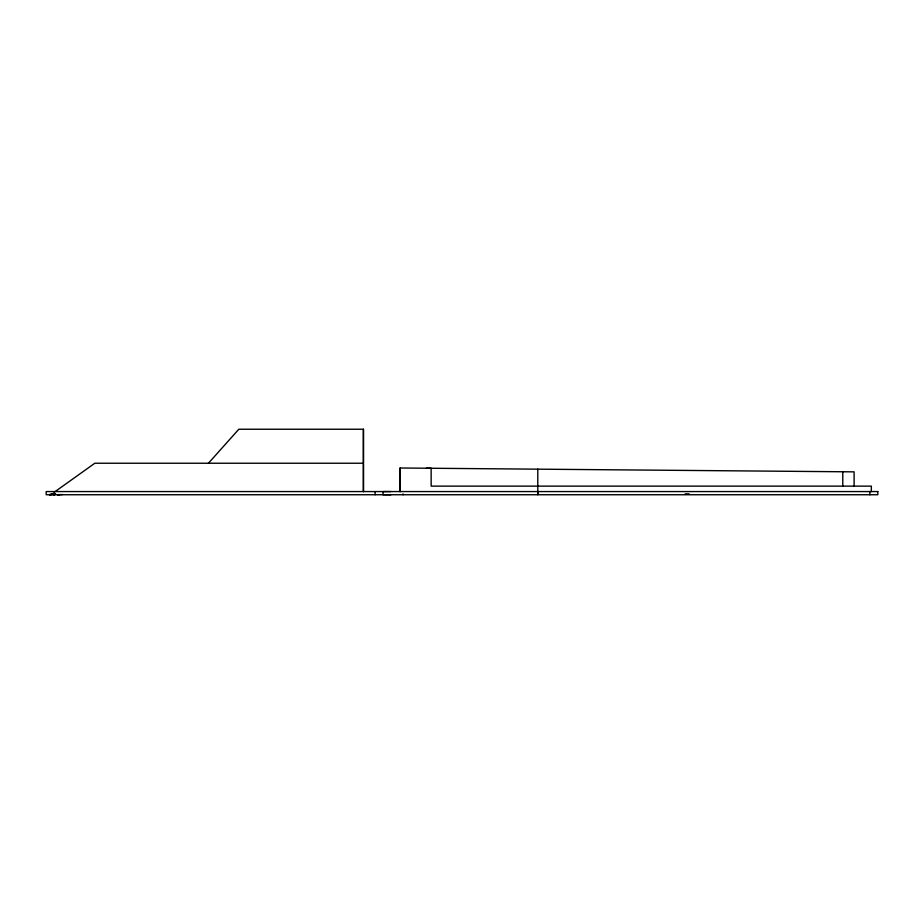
<?xml version="1.0" encoding="UTF-8"?>
<svg xmlns="http://www.w3.org/2000/svg" width="924" height="924" viewBox="0 0 924 924"><rect width="100%" height="100%" fill="white"/><g stroke="black" fill="none" stroke-linecap="round" stroke-linejoin="round"><path stroke-width="1.39" d="M49.653 494.767L50.797 494.536M54.285 494.536L49.746 494.502L50.601 494.536M51.12 494.71L49.746 494.675L50.716 494.536M52.876 494.201C50.797 494.363 51.109 494.224 52.241 494.178M51.629 494.213L52.033 494.167M54.135 494.375L55.74 494.144L54.193 494.536M57.808 494.767L59.263 494.687M58.836 494.71L57.9 494.733L58.766 494.536M208.443 463.236L238.819 429.233L363.432 429.233L363.432 491.568L363.432 464.252M400.104 486.809L400.092 491.568L400.127 467.971M403.026 493.89L403.049 494.744M537.791 494.294L537.791 491.568M54.308 494.352L55.105 494.178M55.613 494.409C52.968 494.051 57.242 493.924 54.273 494.767M57.935 494.71L62.451 494.536M842.78 471.748L842.78 486.128M55.151 491.568L94.825 463.236L363.432 463.236L363.432 429.233M383.033 491.568L383.033 494.744L390.898 494.767M390.898 491.568L383.576 491.568M53.939 494.606L54.551 494.409M426.403 468.202L431.138 468.214L431.162 486.128L871.344 486.128L871.332 491.568M869.865 491.568L869.865 494.744M854.111 486.128L854.111 471.852L400.104 467.994L400.104 491.568M689.108 493.855L685.181 493.855M537.791 469.149L537.791 494.744M375.098 491.568L375.098 494.744M54.135 491.568L54.169 494.767M877.8 491.568L46.2 491.568L46.2 494.744L877.8 494.744L877.8 491.568"/></g></svg>
